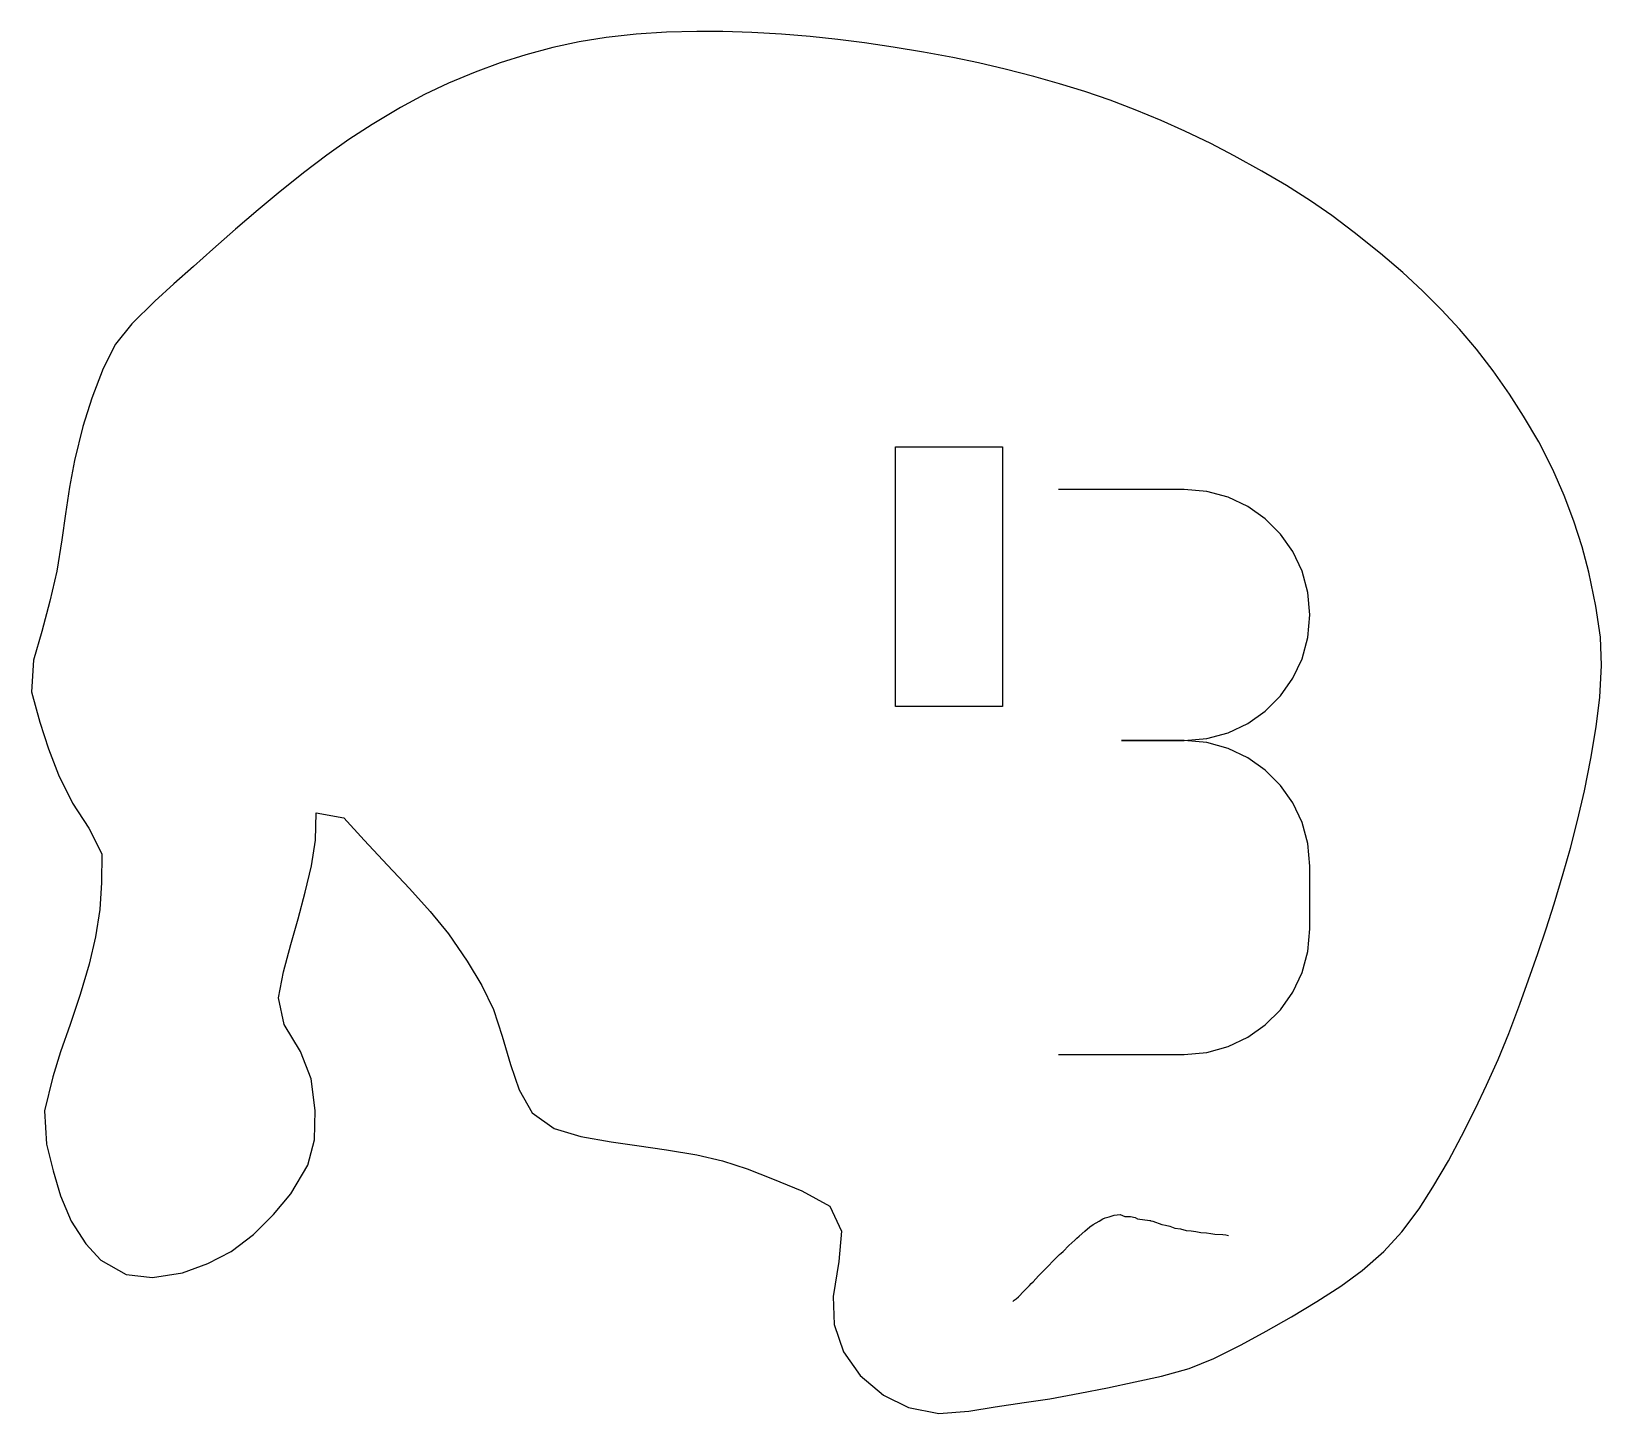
# Model space of a CAD drawing. Extents: x 0 to 300, y 0 to 147.
# Drawn here: x 87.25 to 118.1, y 63.78 to 90.94 of the extents above; entities that cross this region are included whole.
import ezdxf

# ---------------------------------------------------------------- set-up
doc = ezdxf.new("R2010")
doc.units = 0

msp = doc.modelspace()

# ---------------------------------------------------------------- linework, layer by layer
at = {"layer": 'annotation', "color": 1}
for p, q in [((109.904619, 81.937743), (107.436376, 81.937743)), ((110.348538, 81.897897), (109.904619, 81.937743)), ((110.766251, 81.783069), (110.348538, 81.897897)), ((111.15081, 81.60032), (110.766251, 81.783069)), ((111.495267, 81.356713), (111.15081, 81.60032)), ((111.792674, 81.059311), (111.495267, 81.356713)), ((112.036085, 80.715174), (111.792674, 81.059311)), ((112.218552, 80.331366), (112.036085, 80.715174)), ((112.333127, 79.914949), (112.218552, 80.331366)), ((112.372862, 79.472985), (112.333127, 79.914949)), ((112.333127, 79.028946), (112.372862, 79.472985)), ((112.372862, 79.472985), (112.372862, 79.472985)), ((112.218552, 78.610913), (112.333127, 79.028946)), ((112.036085, 78.22589), (112.218552, 78.610913)), ((111.792674, 77.880884), (112.036085, 78.22589)), ((111.495267, 77.582897), (111.792674, 77.880884)), ((111.15081, 77.338937), (111.495267, 77.582897)), ((110.348538, 77.041111), (110.766251, 77.156006)), ((110.766251, 77.156006), (111.15081, 77.338937)), ((109.904619, 77.001256), (108.668755, 77.001256)), ((108.668755, 77.001256), (109.904619, 77.001256)), ((109.904619, 77.001256), (110.348538, 77.041111)), ((110.348538, 76.961411), (109.904619, 77.001256)), ((109.904619, 77.001256), (109.904619, 77.001256)), ((110.766251, 76.846583), (110.348538, 76.961411)), ((111.15081, 76.663834), (110.766251, 76.846583)), ((111.495267, 76.420227), (111.15081, 76.663834)), ((111.792674, 76.122824), (111.495267, 76.420227)), ((112.036085, 75.778688), (111.792674, 76.122824)), ((112.218552, 75.39488), (112.036085, 75.778688)), ((112.333127, 74.978462), (112.218552, 75.39488)), ((112.372862, 74.536498), (112.333127, 74.978462)), ((112.372862, 73.300634), (112.372862, 74.536498)), ((112.372862, 74.536498), (112.372862, 74.536498)), ((112.333127, 72.858486), (112.372862, 73.300634)), ((112.218552, 72.441972), (112.333127, 72.858486)), ((112.036085, 72.058135), (112.218552, 72.441972)), ((111.792674, 71.714021), (112.036085, 72.058135)), ((111.495267, 71.416676), (111.792674, 71.714021)), ((111.15081, 71.173144), (111.495267, 71.416676)), ((110.348538, 70.875699), (110.766251, 70.990469)), ((110.766251, 70.990469), (111.15081, 71.173144)), ((107.436376, 70.835876), (109.904619, 70.835876)), ((109.904619, 70.835876), (110.348538, 70.875699)), ((109.904619, 70.835876), (109.904619, 70.835876)), ((108.232201, 67.558035), (108.301889, 67.603639)), ((108.301889, 67.603639), (108.347517, 67.626169)), ((108.347517, 67.626169), (108.431136, 67.641634)), ((108.431136, 67.641634), (108.527955, 67.674733)), ((108.527955, 67.674733), (108.644653, 67.689314)), ((108.644653, 67.689314), (108.739593, 67.652974)), ((108.739593, 67.652974), (108.850609, 67.649156)), ((108.850609, 67.649156), (108.94173, 67.628311)), ((108.94173, 67.628311), (108.98875, 67.605597)), ((108.98875, 67.605597), (109.227691, 67.57407)), ((109.227691, 67.57407), (109.238818, 67.570886)), ((109.238818, 67.570886), (109.250474, 67.566698)), ((107.792148, 67.222023), (107.840145, 67.260892)), ((107.840145, 67.260892), (107.949313, 67.362036)), ((107.949313, 67.362036), (108.050436, 67.445802)), ((108.050436, 67.445802), (108.116855, 67.49154)), ((108.116855, 67.49154), (108.232201, 67.558035)), ((109.250474, 67.566698), (109.286802, 67.558026)), ((109.286802, 67.558026), (109.466167, 67.494136)), ((109.466167, 67.494136), (109.535961, 67.480096)), ((109.535961, 67.480096), (109.617901, 67.462591)), ((109.617901, 67.462591), (109.722277, 67.424572)), ((109.722277, 67.424572), (109.833056, 67.406457)), ((109.833056, 67.406457), (109.94049, 67.377399)), ((109.94049, 67.377399), (110.042523, 67.371301)), ((110.042523, 67.371301), (110.130177, 67.354539)), ((110.130177, 67.354539), (110.227651, 67.337527)), ((110.227651, 67.337527), (110.342527, 67.327508)), ((110.342527, 67.327508), (110.427282, 67.31353)), ((110.427282, 67.31353), (110.503508, 67.303507)), ((110.503508, 67.303507), (110.663796, 67.294737)), ((110.663796, 67.294737), (110.724411, 67.28717)), ((110.724411, 67.28717), (110.771394, 67.276924)), ((110.771394, 67.276924), (110.772207, 67.276765)), ((107.488256, 66.931725), (107.52371, 66.963799)), ((107.52371, 66.963799), (107.638031, 67.079086)), ((107.638031, 67.079086), (107.753317, 67.188101)), ((107.753317, 67.188101), (107.792148, 67.222023)), ((107.190289, 66.635429), (107.22304, 66.666716)), ((107.22304, 66.666716), (107.33772, 66.785104)), ((107.33772, 66.785104), (107.456183, 66.901028)), ((107.456183, 66.901028), (107.488256, 66.931725)), ((106.861984, 66.297815), (106.897307, 66.334214)), ((106.897307, 66.334214), (106.933845, 66.36957)), ((106.933845, 66.36957), (107.042437, 66.486216)), ((107.042437, 66.486216), (107.159067, 66.603904)), ((107.159067, 66.603904), (107.190289, 66.635429)), ((106.564886, 66.005325), (106.601398, 66.035503)), ((106.601398, 66.035503), (106.648128, 66.072469)), ((106.648128, 66.072469), (106.750193, 66.184295)), ((106.750193, 66.184295), (106.861984, 66.297815)), ((106.53447, 65.980452), (106.564886, 66.005325))]:
    msp.add_line(p, q, dxfattribs=at)
at = {"layer": 'boundary', "color": 5}
for p, q in [((98.011919, 90.732555), (97.498677, 90.619981)), ((98.542901, 90.815716), (98.011919, 90.732555)), ((99.13712, 90.881053), (98.542901, 90.815716)), ((99.731339, 90.920436), (99.13712, 90.881053)), ((100.325558, 90.937564), (99.731339, 90.920436)), ((100.83578, 90.93513), (100.325558, 90.937564)), ((101.408212, 90.91745), (100.83578, 90.93513)), ((101.989305, 90.883114), (101.408212, 90.91745)), ((102.554773, 90.834309), (101.989305, 90.883114)), ((103.095035, 90.776723), (102.554773, 90.834309)), ((103.62162, 90.710495), (103.095035, 90.776723)), ((104.187981, 90.627642), (103.62162, 90.710495)), ((96.967014, 90.478777), (96.463135, 90.322023)), ((97.498677, 90.619981), (96.967014, 90.478777)), ((104.7822, 90.52968), (104.187981, 90.627642)), ((105.357706, 90.424151), (104.7822, 90.52968)), ((105.86198, 90.317805), (105.357706, 90.424151)), ((95.970018, 90.138337), (95.449635, 89.91859)), ((96.463135, 90.322023), (95.970018, 90.138337)), ((106.385263, 90.196167), (105.86198, 90.317805)), ((106.947365, 90.051322), (106.385263, 90.196167)), ((95.449635, 89.91859), (94.977588, 89.695802)), ((107.456184, 89.905771), (106.947365, 90.051322)), ((107.950574, 89.753574), (107.456184, 89.905771)), ((94.977588, 89.695802), (94.507333, 89.444462)), ((108.449215, 89.585204), (107.950574, 89.753574)), ((108.941731, 89.399562), (108.449215, 89.585204)), ((94.507333, 89.444462), (93.945112, 89.109855)), ((109.453133, 89.184376), (108.941731, 89.399562)), ((109.918431, 88.977467), (109.453133, 89.184376)), ((93.945112, 89.109855), (93.492041, 88.813351)), ((110.427279, 88.73323), (109.918431, 88.977467)), ((93.492041, 88.813351), (93.05574, 88.50422)), ((110.88316, 88.494946), (110.427279, 88.73323)), ((93.05574, 88.50422), (92.600712, 88.161564)), ((111.429178, 88.192311), (110.88316, 88.494946)), ((92.600712, 88.161564), (92.10113, 87.761461)), ((111.912826, 87.907298), (111.429178, 88.192311)), ((92.10113, 87.761461), (91.709384, 87.433937)), ((112.382748, 87.608183), (111.912826, 87.907298)), ((91.709384, 87.433937), (91.264171, 87.049811)), ((112.804155, 87.317655), (112.382748, 87.608183)), ((113.243198, 86.986669), (112.804155, 87.317655)), ((91.264171, 87.049811), (90.818056, 86.659961)), ((113.760373, 86.573024), (113.243198, 86.986669)), ((90.818056, 86.659961), (90.433906, 86.320498)), ((114.196858, 86.199787), (113.760373, 86.573024)), ((90.433906, 86.320498), (90.050477, 85.978804)), ((114.586811, 85.838103), (114.196858, 86.199787)), ((90.050477, 85.978804), (89.676142, 85.634747)), ((114.961083, 85.464246), (114.586811, 85.838103)), ((89.676142, 85.634747), (89.228027, 85.190357)), ((115.312629, 85.087476), (114.961083, 85.464246)), ((89.228027, 85.190357), (88.906374, 84.790367)), ((115.646268, 84.694431), (115.312629, 85.087476)), ((88.906374, 84.790367), (88.664855, 84.314041)), ((115.971999, 84.269691), (115.646268, 84.694431)), ((88.664855, 84.314041), (88.44118, 83.728364)), ((116.292939, 83.8069), (115.971999, 84.269691)), ((88.44118, 83.728364), (88.263578, 83.170734)), ((116.569586, 83.380146), (116.292939, 83.8069)), ((116.870502, 82.871488), (116.569586, 83.380146)), ((88.263578, 83.170734), (88.100036, 82.50285)), ((117.146923, 82.326923), (116.870502, 82.871488)), ((88.100036, 82.50285), (88.001377, 81.983204)), ((117.366616, 81.819273), (117.146923, 82.326923)), ((88.001377, 81.983204), (87.919417, 81.458895)), ((117.557906, 81.314202), (117.366616, 81.819273)), ((87.919417, 81.458895), (87.846961, 80.948828)), ((117.720628, 80.807762), (117.557906, 81.314202)), ((87.846961, 80.948828), (87.750108, 80.333725)), ((117.855014, 80.312871), (117.720628, 80.807762)), ((87.750108, 80.333725), (87.613296, 79.739506)), ((117.994007, 79.646785), (117.855014, 80.312871)), ((87.613296, 79.739506), (87.45401, 79.145287)), ((118.080506, 79.036875), (117.994007, 79.646785)), ((87.45401, 79.145287), (87.293889, 78.580176)), ((118.10471, 78.476269), (118.080506, 79.036875)), ((87.293889, 78.580176), (87.252085, 77.958659)), ((118.068958, 77.856038), (118.10471, 78.476269)), ((87.252085, 77.958659), (87.41461, 77.362631)), ((117.996104, 77.271716), (118.068958, 77.856038)), ((87.41461, 77.362631), (87.590941, 76.841666)), ((117.893629, 76.652273), (117.996104, 77.271716)), ((87.590941, 76.841666), (87.783457, 76.326259)), ((117.765725, 76.011993), (117.893629, 76.652273)), ((87.783457, 76.326259), (88.060412, 75.77232)), ((117.630754, 75.428784), (117.765725, 76.011993)), ((88.060412, 75.77232), (88.378233, 75.282865)), ((88.378233, 75.282865), (88.637235, 74.778369)), ((92.835429, 75.048148), (92.845188, 75.579974)), ((92.845188, 75.579974), (93.39369, 75.48272)), ((93.39369, 75.48272), (93.78915, 75.048334)), ((117.491817, 74.889935), (117.630754, 75.428784)), ((92.757629, 74.543869), (92.835429, 75.048148)), ((93.78915, 75.048334), (94.249897, 74.555691)), ((88.637235, 74.778369), (88.629927, 74.214673)), ((117.351314, 74.391536), (117.491817, 74.889935)), ((92.631454, 74.022225), (92.757629, 74.543869)), ((94.249897, 74.555691), (94.680478, 74.098037)), ((117.170485, 73.797317), (117.351314, 74.391536)), ((88.629927, 74.214673), (88.599639, 73.680977)), ((94.680478, 74.098037), (95.086611, 73.642652)), ((92.494943, 73.500208), (92.631454, 74.022225)), ((117.012322, 73.302874), (117.170485, 73.797317)), ((88.599639, 73.680977), (88.514712, 73.143824)), ((92.348079, 72.996472), (92.494943, 73.500208)), ((95.086611, 73.642652), (95.444494, 73.203098)), ((88.514712, 73.143824), (88.387208, 72.60888)), ((95.444494, 73.203098), (95.817435, 72.669394)), ((116.849322, 72.815635), (117.012322, 73.302874)), ((92.20258, 72.45678), (92.348079, 72.996472)), ((116.670758, 72.29981), (116.849322, 72.815635)), ((88.387208, 72.60888), (88.213052, 72.014661)), ((95.817435, 72.669394), (96.104102, 72.192119)), ((92.104826, 71.944893), (92.20258, 72.45678)), ((116.497085, 71.821628), (116.670758, 72.29981)), ((88.213052, 72.014661), (88.010641, 71.420442)), ((92.217792, 71.420442), (92.104826, 71.944893)), ((96.104102, 72.192119), (96.333095, 71.717551)), ((96.333095, 71.717551), (96.502585, 71.192862)), ((116.279109, 71.247958), (116.497085, 71.821628)), ((88.010641, 71.420442), (87.824477, 70.886273)), ((92.541459, 70.895688), (92.217792, 71.420442)), ((96.502585, 71.192862), (96.668687, 70.640619)), ((116.072358, 70.738182), (116.279109, 71.247958)), ((87.824477, 70.886273), (87.670426, 70.392598)), ((92.747875, 70.358834), (92.541459, 70.895688)), ((115.846337, 70.232004), (116.072358, 70.738182)), ((87.670426, 70.392598), (87.510591, 69.727591)), ((92.830198, 69.731056), (92.747875, 70.358834)), ((96.668687, 70.640619), (96.837719, 70.137406)), ((96.837719, 70.137406), (97.093656, 69.690788)), ((115.626104, 69.770221), (115.846337, 70.232004)), ((87.510591, 69.727591), (87.549851, 69.069614)), ((92.81283, 69.159095), (92.830198, 69.731056)), ((115.354601, 69.232208), (115.626104, 69.770221)), ((97.093656, 69.690788), (97.526794, 69.382962)), ((92.686111, 68.657613), (92.81283, 69.159095)), ((97.526794, 69.382962), (98.049494, 69.223262)), ((98.049494, 69.223262), (98.643713, 69.117051)), ((98.643713, 69.117051), (99.149124, 69.044461)), ((115.093925, 68.746457), (115.354601, 69.232208)), ((87.549851, 69.069614), (87.678437, 68.550159)), ((99.149124, 69.044461), (99.731339, 68.960881)), ((99.731339, 68.960881), (100.325558, 68.863295)), ((100.325558, 68.863295), (100.8292, 68.746457)), ((87.678437, 68.550159), (87.823234, 68.05561)), ((92.35058, 68.0933), (92.686111, 68.657613)), ((100.8292, 68.746457), (101.317698, 68.588316)), ((101.317698, 68.588316), (101.811105, 68.388484)), ((114.791531, 68.228519), (115.093925, 68.746457)), ((101.811105, 68.388484), (102.389891, 68.152238)), ((114.51709, 67.7995), (114.791531, 68.228519)), ((87.823234, 68.05561), (88.032811, 67.558019)), ((92.006493, 67.68962), (92.35058, 68.0933)), ((102.389891, 68.152238), (102.939614, 67.855129)), ((91.619307, 67.297369), (92.006493, 67.68962)), ((102.939614, 67.855129), (103.169847, 67.361012)), ((114.179507, 67.348345), (114.51709, 67.7995)), ((88.032811, 67.558019), (88.318747, 67.11079)), ((91.175101, 66.9638), (91.619307, 67.297369)), ((103.169847, 67.361012), (103.11738, 66.767503)), ((113.824386, 66.9638), (114.179507, 67.348345)), ((88.318747, 67.11079), (88.618055, 66.795378)), ((90.720166, 66.726628), (91.175101, 66.9638)), ((113.398372, 66.587727), (113.824386, 66.9638)), ((88.618055, 66.795378), (89.114224, 66.512807)), ((90.223837, 66.546638), (90.720166, 66.726628)), ((103.11738, 66.767503), (103.003671, 66.080144)), ((89.114224, 66.512807), (89.629618, 66.448755)), ((89.629618, 66.448755), (90.223837, 66.546638)), ((112.9815, 66.281958), (113.398372, 66.587727)), ((103.003671, 66.080144), (103.026448, 65.529482)), ((112.507045, 65.983519), (112.9815, 66.281958)), ((112.010722, 65.680236), (112.507045, 65.983519)), ((103.026448, 65.529482), (103.208101, 64.993044)), ((111.512956, 65.397965), (112.010722, 65.680236)), ((110.482418, 64.859442), (111.021498, 65.127334)), ((111.021498, 65.127334), (111.512956, 65.397965)), ((103.208101, 64.993044), (103.534936, 64.523721)), ((109.998015, 64.666865), (110.482418, 64.859442)), ((103.534936, 64.523721), (103.991642, 64.13688)), ((108.941731, 64.399509), (109.455973, 64.516174)), ((109.455973, 64.516174), (109.998015, 64.666865)), ((107.259887, 64.069754), (107.854106, 64.176503)), ((107.854106, 64.176503), (108.398201, 64.280768)), ((108.398201, 64.280768), (108.941731, 64.399509)), ((103.991642, 64.13688), (104.48509, 63.897522)), ((104.48509, 63.897522), (105.079309, 63.777644)), ((105.673528, 63.828235), (106.192021, 63.912296)), ((106.192021, 63.912296), (106.757368, 63.992705)), ((106.757368, 63.992705), (107.259887, 64.069754)), ((105.079309, 63.777644), (105.673528, 63.828235))]:
    msp.add_line(p, q, dxfattribs=at)
at = {"layer": 'hole', "color": 5}
for p, q in [((104.232135, 77.673055), (104.232135, 82.775055)), ((104.232135, 82.775055), (106.334135, 82.775055)), ((106.334135, 82.775055), (106.334135, 77.673055)), ((106.334135, 77.673055), (104.232135, 77.673055))]:
    msp.add_line(p, q, dxfattribs=at)

doc.saveas('drawing.dxf')
